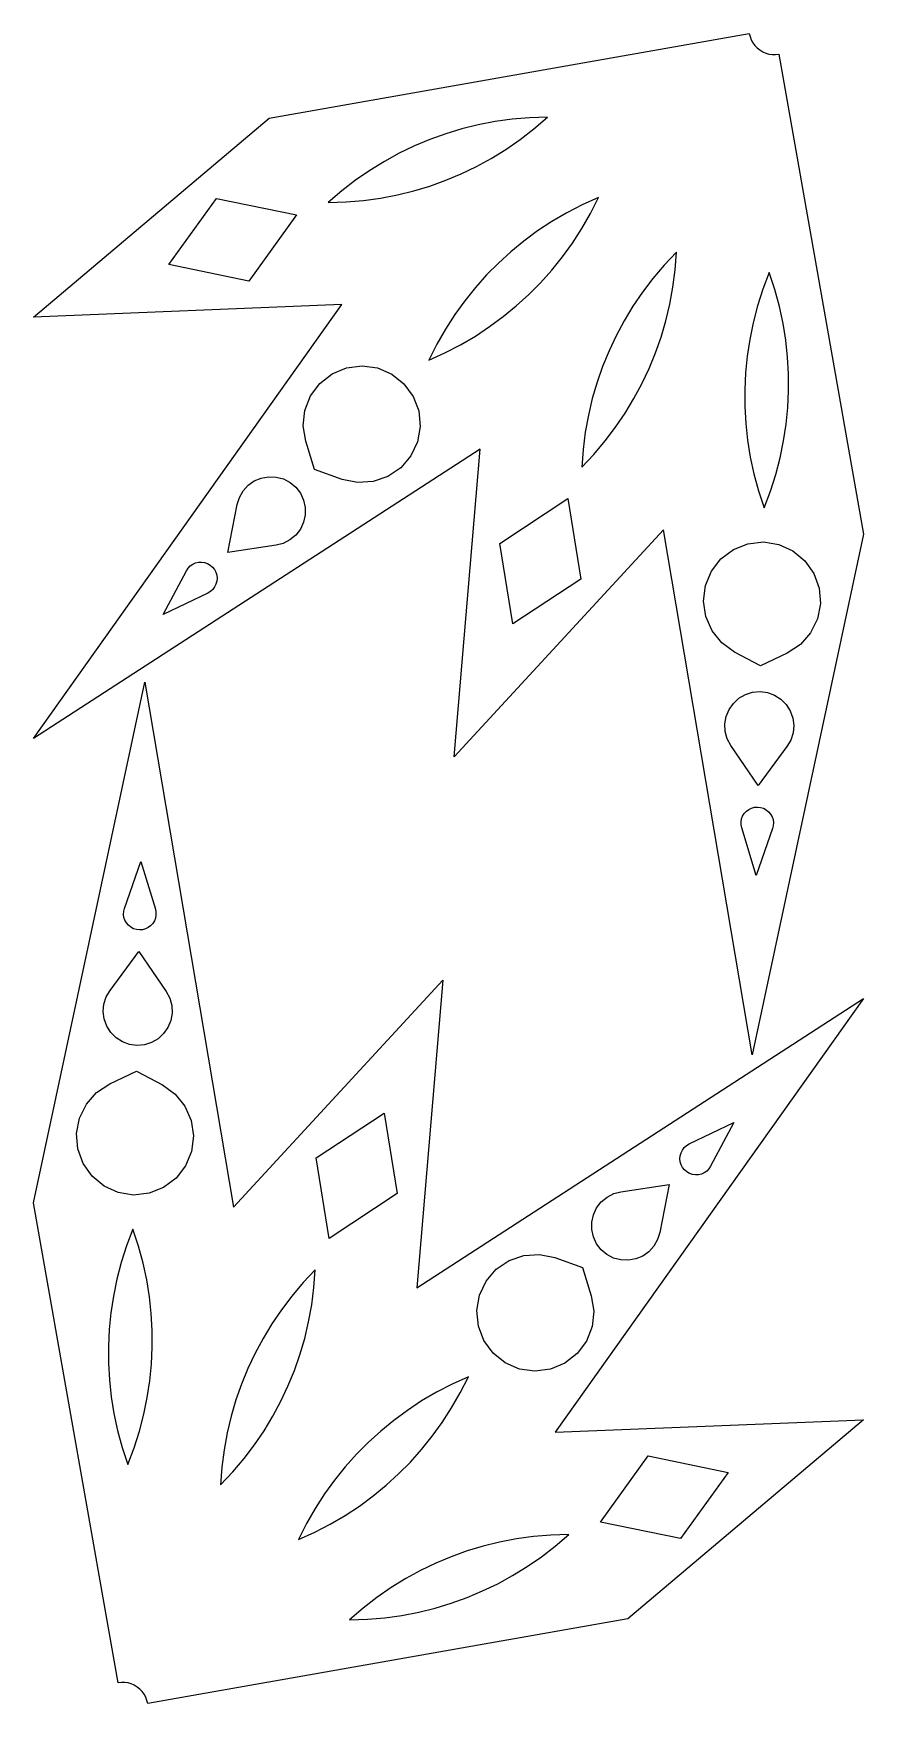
# Model space of a CAD drawing. Header units: metres. Extents: x 10 to 1062, y -2126 to -10.
import ezdxf

# ---------------------------------------------------------------- set-up
doc = ezdxf.new("R2010")
doc.units = ezdxf.units.M

msp = doc.modelspace()

# ---------------------------------------------------------------- linework, layer by layer
at = {"layer": 'CONTOUR'}
for points in [[(1061.94, -644.48), (920.71, -1304.05), (808.39, -638.95), (543.31, -926.53), (576.25, -536.81), (10, -903.32), (400.87, -353.6), (10.08, -369.51), (308.95, -117.23), (917.07, -10), (918.08, -14.13), (919.62, -18.09), (921.66, -21.82), (924.18, -25.25), (927.12, -28.32), (930.43, -30.98), (934.07, -33.18), (937.96, -34.9), (942.04, -36.09), (946.24, -36.73), (950.49, -36.83), (954.72, -36.36)], [(10, -1491.14), (151.23, -831.58), (263.56, -1496.68), (528.64, -1209.09), (495.7, -1598.82), (1061.94, -1232.3), (671.08, -1782.02), (1061.87, -1766.11), (763, -2018.4), (154.88, -2125.63), (153.87, -2121.5), (152.33, -2117.53), (150.28, -2113.81), (147.77, -2110.38), (144.83, -2107.31), (141.51, -2104.65), (137.88, -2102.44), (133.99, -2100.73), (129.91, -2099.54), (125.7, -2098.89), (121.45, -2098.8), (117.23, -2099.26)]]:
    msp.add_lwpolyline(points, close=True, dxfattribs=at)
at = {"layer": 'HOLES'}
for points in [[(661.32, -116.26), (638.75, -116.94), (616.64, -118.8), (594.97, -121.8), (573.73, -125.88), (552.9, -131.02), (532.47, -137.2), (512.43, -144.4), (492.8, -152.62), (473.56, -161.87), (454.73, -172.16), (436.31, -183.5), (418.31, -195.93), (400.75, -209.49), (383.66, -224.24), (406.22, -223.56), (428.33, -221.69), (450, -218.7), (471.24, -214.61), (492.08, -209.47), (512.5, -203.3), (532.54, -196.09), (552.17, -187.87), (571.41, -178.62), (590.24, -168.34), (608.66, -157), (626.66, -144.57), (644.22, -131.01)], [(343.27, -239.94), (282.86, -323.71), (181.72, -302.76), (242.13, -218.99)], [(726.04, -217.86), (705.45, -227.12), (685.74, -237.31), (666.87, -248.37), (648.8, -260.27), (631.53, -272.99), (615.02, -286.52), (599.26, -300.84), (584.27, -315.95), (570.04, -331.85), (556.57, -348.56), (543.9, -366.09), (532.02, -384.46), (520.99, -403.71), (510.84, -423.87), (531.43, -414.61), (551.14, -404.43), (570.01, -393.37), (588.08, -381.47), (605.36, -368.75), (621.87, -355.22), (637.62, -340.9), (652.61, -325.79), (666.84, -309.88), (680.31, -293.18), (692.99, -275.65), (704.86, -257.28), (715.89, -238.03)], [(824.73, -286.96), (809.25, -303.4), (794.93, -320.35), (781.73, -337.79), (769.59, -355.7), (758.5, -374.06), (748.42, -392.88), (739.35, -412.13), (731.28, -431.83), (724.22, -451.97), (718.17, -472.56), (713.17, -493.61), (709.23, -515.12), (706.4, -537.13), (704.74, -559.65), (720.22, -543.21), (734.53, -526.26), (747.74, -508.82), (759.87, -490.91), (770.97, -472.54), (781.04, -453.73), (790.12, -434.47), (798.18, -414.77), (805.25, -394.63), (811.29, -374.04), (816.3, -353), (820.24, -331.48), (823.06, -309.48)], [(942.34, -313.03), (934.33, -334.14), (927.59, -355.28), (922.06, -376.45), (917.71, -397.63), (914.49, -418.85), (912.38, -440.09), (911.36, -461.35), (911.45, -482.64), (912.63, -503.95), (914.92, -525.28), (918.35, -546.64), (922.95, -568.03), (928.76, -589.44), (935.84, -610.88), (943.85, -589.77), (950.59, -568.63), (956.11, -547.47), (960.47, -526.28), (963.69, -505.06), (965.8, -483.82), (966.81, -462.56), (966.73, -441.27), (965.55, -419.96), (963.25, -398.63), (959.83, -377.27), (955.23, -355.88), (949.42, -334.47)], [(366.07, -562.47), (355.17, -526.58), (352, -507.1), (354.09, -487.47), (361.29, -469.1), (373.08, -453.27), (388.64, -441.12), (406.85, -433.52), (426.43, -430.99), (445.98, -433.73), (464.11, -441.53), (479.54, -453.84), (491.16, -469.79), (498.17, -488.24), (500.05, -507.89), (496.67, -527.34), (488.28, -545.2), (475.46, -560.22), (459.14, -571.31), (440.46, -577.7), (420.76, -578.93), (401.44, -574.92)], [(256.51, -667.34), (268.14, -606.89), (270.95, -597.78), (275.68, -589.49), (282.09, -582.43), (289.88, -576.93), (298.68, -573.25), (308.07, -571.56), (317.6, -571.96), (326.82, -574.41), (335.28, -578.81), (342.59, -584.94), (348.39, -592.51), (352.42, -601.16), (354.47, -610.47), (354.44, -620.01), (352.35, -629.32), (348.29, -637.95), (342.46, -645.49), (335.12, -651.59), (326.64, -655.95), (317.41, -658.36)], [(687.29, -599.31), (703.8, -701.26), (617.48, -757.96), (600.96, -656.01)], [(931.47, -811.25), (898.39, -793.58), (882.37, -782.05), (869.97, -766.69), (862.06, -748.61), (859.22, -729.07), (861.63, -709.48), (869.13, -691.23), (881.19, -675.6), (896.94, -663.71), (915.28, -656.4), (934.89, -654.2), (954.39, -657.26), (972.39, -665.36), (987.62, -677.92), (998.98, -694.06), (1005.68, -712.63), (1007.23, -732.3), (1003.54, -751.69), (994.85, -769.42), (981.79, -784.22), (965.28, -795.04)], [(174.34, -746), (203.94, -690.6), (206.08, -687.37), (208.79, -684.6), (211.97, -682.38), (215.51, -680.81), (219.29, -679.92), (223.16, -679.76), (226.99, -680.32), (230.65, -681.6), (234.01, -683.54), (236.94, -686.07), (239.35, -689.11), (241.14, -692.55), (242.25, -696.26), (242.65, -700.12), (242.32, -703.98), (241.27, -707.71), (239.54, -711.18), (237.19, -714.26), (234.3, -716.84), (230.98, -718.84)], [(928.16, -962.88), (893.64, -911.9), (889.18, -903.47), (886.67, -894.27), (886.2, -884.74), (887.82, -875.34), (891.44, -866.52), (896.89, -858.69), (903.91, -852.23), (912.16, -847.45), (921.26, -844.57), (930.76, -843.74), (940.21, -844.99), (949.17, -848.26), (957.21, -853.4), (963.94, -860.15), (969.04, -868.21), (972.27, -877.19), (973.48, -886.65), (972.6, -896.15), (969.69, -905.23), (964.87, -913.46)], [(925.68, -1076.6), (907.44, -1016.49), (906.67, -1012.69), (906.62, -1008.82), (907.3, -1005), (908.69, -1001.38), (910.73, -998.09), (913.36, -995.23), (916.47, -992.92), (919.96, -991.24), (923.7, -990.24), (927.57, -989.96), (931.42, -990.4), (935.11, -991.57), (938.53, -993.4), (941.54, -995.85), (944.03, -998.81), (945.93, -1002.19), (947.16, -1005.87), (947.67, -1009.71), (947.46, -1013.58), (946.52, -1017.34)], [(146.27, -1059.02), (164.51, -1119.13), (165.28, -1122.93), (165.32, -1126.81), (164.64, -1130.62), (163.25, -1134.24), (161.21, -1137.54), (158.59, -1140.39), (155.48, -1142.7), (151.99, -1144.39), (148.24, -1145.39), (144.38, -1145.67), (140.53, -1145.22), (136.83, -1144.06), (133.42, -1142.22), (130.41, -1139.78), (127.91, -1136.81), (126.02, -1133.43), (124.79, -1129.75), (124.27, -1125.91), (124.49, -1122.04), (125.42, -1118.28)], [(143.79, -1172.75), (178.31, -1223.72), (182.76, -1232.16), (185.28, -1241.35), (185.74, -1250.88), (184.12, -1260.28), (180.5, -1269.11), (175.05, -1276.93), (168.03, -1283.39), (159.78, -1288.18), (150.69, -1291.05), (141.19, -1291.89), (131.73, -1290.64), (122.77, -1287.37), (114.73, -1282.23), (108.01, -1275.47), (102.9, -1267.41), (99.67, -1258.44), (98.46, -1248.98), (99.34, -1239.48), (102.26, -1230.4), (107.07, -1222.17)], [(140.48, -1324.38), (173.56, -1342.04), (189.57, -1353.58), (201.97, -1368.93), (209.88, -1387.02), (212.73, -1406.55), (210.32, -1426.14), (202.81, -1444.4), (190.76, -1460.03), (175, -1471.92), (156.67, -1479.22), (137.05, -1481.42), (117.55, -1478.37), (99.55, -1470.27), (84.33, -1457.71), (72.96, -1441.57), (66.27, -1423), (64.71, -1403.32), (68.41, -1383.93), (77.1, -1366.21), (90.15, -1351.41), (106.66, -1340.58)], [(384.66, -1536.32), (368.14, -1434.36), (454.47, -1377.66), (470.98, -1479.62)], [(897.61, -1389.62), (868, -1445.02), (865.86, -1448.25), (863.15, -1451.03), (859.97, -1453.24), (856.43, -1454.82), (852.66, -1455.71), (848.78, -1455.87), (844.95, -1455.3), (841.29, -1454.03), (837.93, -1452.09), (835, -1449.55), (832.6, -1446.51), (830.81, -1443.08), (829.69, -1439.36), (829.29, -1435.51), (829.62, -1431.65), (830.67, -1427.92), (832.41, -1424.45), (834.76, -1421.37), (837.64, -1418.78), (840.97, -1416.78)], [(815.44, -1468.28), (803.8, -1528.74), (800.99, -1537.85), (796.26, -1546.13), (789.85, -1553.2), (782.06, -1558.7), (773.26, -1562.38), (763.88, -1564.06), (754.35, -1563.67), (745.13, -1561.21), (736.66, -1556.82), (729.36, -1550.69), (723.55, -1543.12), (719.53, -1534.47), (717.48, -1525.15), (717.5, -1515.62), (719.59, -1506.31), (723.65, -1497.68), (729.49, -1490.14), (736.82, -1484.04), (745.31, -1479.68), (754.53, -1477.27)], [(129.61, -1822.59), (137.62, -1801.48), (144.35, -1780.35), (149.88, -1759.18), (154.24, -1737.99), (157.46, -1716.78), (159.57, -1695.54), (160.58, -1674.28), (160.5, -1652.99), (159.32, -1631.68), (157.02, -1610.34), (153.59, -1588.98), (149, -1567.6), (143.19, -1546.19), (136.11, -1524.75), (128.1, -1545.86), (121.36, -1567), (115.83, -1588.16), (111.48, -1609.35), (108.25, -1630.56), (106.14, -1651.8), (105.13, -1673.07), (105.21, -1694.35), (106.4, -1715.66), (108.69, -1737), (112.12, -1758.36), (116.72, -1779.74), (122.53, -1801.15)], [(705.88, -1573.16), (716.78, -1609.04), (719.95, -1628.52), (717.86, -1648.15), (710.66, -1666.53), (698.86, -1682.35), (683.3, -1694.5), (665.09, -1702.11), (645.51, -1704.63), (625.97, -1701.9), (607.84, -1694.1), (592.41, -1681.79), (580.78, -1665.84), (573.78, -1647.38), (571.9, -1627.73), (575.28, -1608.29), (583.67, -1590.42), (596.48, -1575.41), (612.81, -1564.31), (631.48, -1557.92), (651.18, -1556.69), (670.51, -1560.71)], [(247.22, -1848.67), (262.7, -1832.23), (277.01, -1815.28), (290.22, -1797.84), (302.35, -1779.93), (313.45, -1761.56), (323.52, -1742.75), (332.59, -1723.49), (340.66, -1703.79), (347.73, -1683.65), (353.77, -1663.06), (358.78, -1642.02), (362.72, -1620.5), (365.54, -1598.5), (367.2, -1575.98), (351.73, -1592.42), (337.41, -1609.37), (324.21, -1626.81), (312.07, -1644.72), (300.98, -1663.08), (290.9, -1681.9), (281.83, -1701.16), (273.76, -1720.85), (266.7, -1740.99), (260.65, -1761.58), (255.64, -1782.63), (251.71, -1804.14), (248.88, -1826.15)], [(345.9, -1917.76), (366.49, -1908.5), (386.2, -1898.32), (405.08, -1887.26), (423.14, -1875.36), (440.42, -1862.64), (456.93, -1849.11), (472.68, -1834.79), (487.67, -1819.68), (501.91, -1803.77), (515.37, -1787.07), (528.05, -1769.54), (539.92, -1751.17), (550.95, -1731.92), (561.11, -1711.75), (540.51, -1721.01), (520.8, -1731.2), (501.93, -1742.26), (483.87, -1754.16), (466.59, -1766.88), (450.08, -1780.41), (434.33, -1794.73), (419.33, -1809.84), (405.1, -1825.74), (391.64, -1842.45), (378.96, -1859.98), (367.09, -1878.35), (356.05, -1897.6)], [(728.68, -1895.68), (789.09, -1811.92), (890.22, -1832.86), (829.81, -1916.63)], [(410.63, -2019.37), (433.2, -2018.69), (455.3, -2016.82), (476.97, -2013.83), (498.22, -2009.75), (519.05, -2004.6), (539.48, -1998.43), (559.51, -1991.22), (579.14, -1983), (598.38, -1973.75), (617.21, -1963.47), (635.64, -1952.13), (653.63, -1939.7), (671.19, -1926.14), (688.29, -1911.39), (665.72, -1912.07), (643.61, -1913.93), (621.95, -1916.93), (600.7, -1921.01), (579.87, -1926.15), (559.44, -1932.33), (539.41, -1939.53), (519.77, -1947.76), (500.54, -1957), (481.7, -1967.29), (463.28, -1978.63), (445.28, -1991.06), (427.73, -2004.62)]]:
    msp.add_lwpolyline(points, close=True, dxfattribs=at)

doc.saveas('drawing.dxf')
